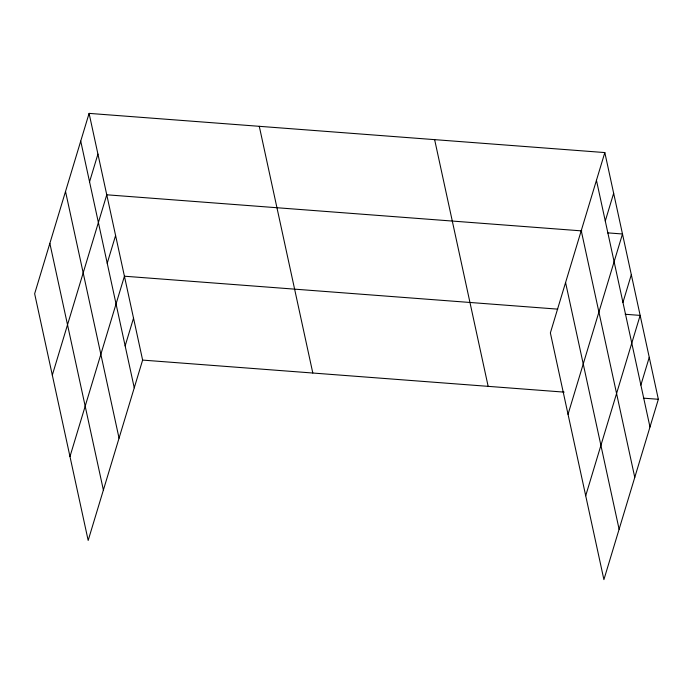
<?xml version="1.0" encoding="UTF-8"?>
<svg xmlns="http://www.w3.org/2000/svg" width="693" height="693" viewBox="0 0 693 693"><rect width="100%" height="100%" fill="white"/><g stroke="black" fill="none" stroke-linecap="round" stroke-linejoin="round"><path stroke-width="1.04" d="M89.094 113.383L34.65 293.719L88.176 540.427L142.628 360.091L89.094 113.383L604.824 152.573L658.35 399.281L603.906 579.617L550.372 332.909L604.824 152.573M89.562 181.817L97.93 154.089M52.313 375.13L106.765 194.794L581.808 230.899M107.224 263.227L115.592 235.507M69.976 456.548L124.428 276.212L557.735 309.139M125.156 345.876L133.524 318.148M605.284 221.006L613.651 193.278M568.035 414.319L622.487 233.991L607.501 232.848M622.946 302.425L631.314 274.697M585.706 495.738L640.15 315.402L625.164 314.258M640.878 385.065L649.246 357.337M142.628 360.091L564.154 392.125M643.364 398.146L658.35 399.281M596.448 180.301L649.982 427.009M581.245 230.665L634.771 477.373M565.575 282.545L619.109 529.253M434.632 139.639L488.158 386.347M259.286 126.317L312.812 373.025M80.726 141.112L134.251 387.82M65.523 191.467L119.049 438.175M49.853 243.356L103.387 490.064"/></g></svg>
